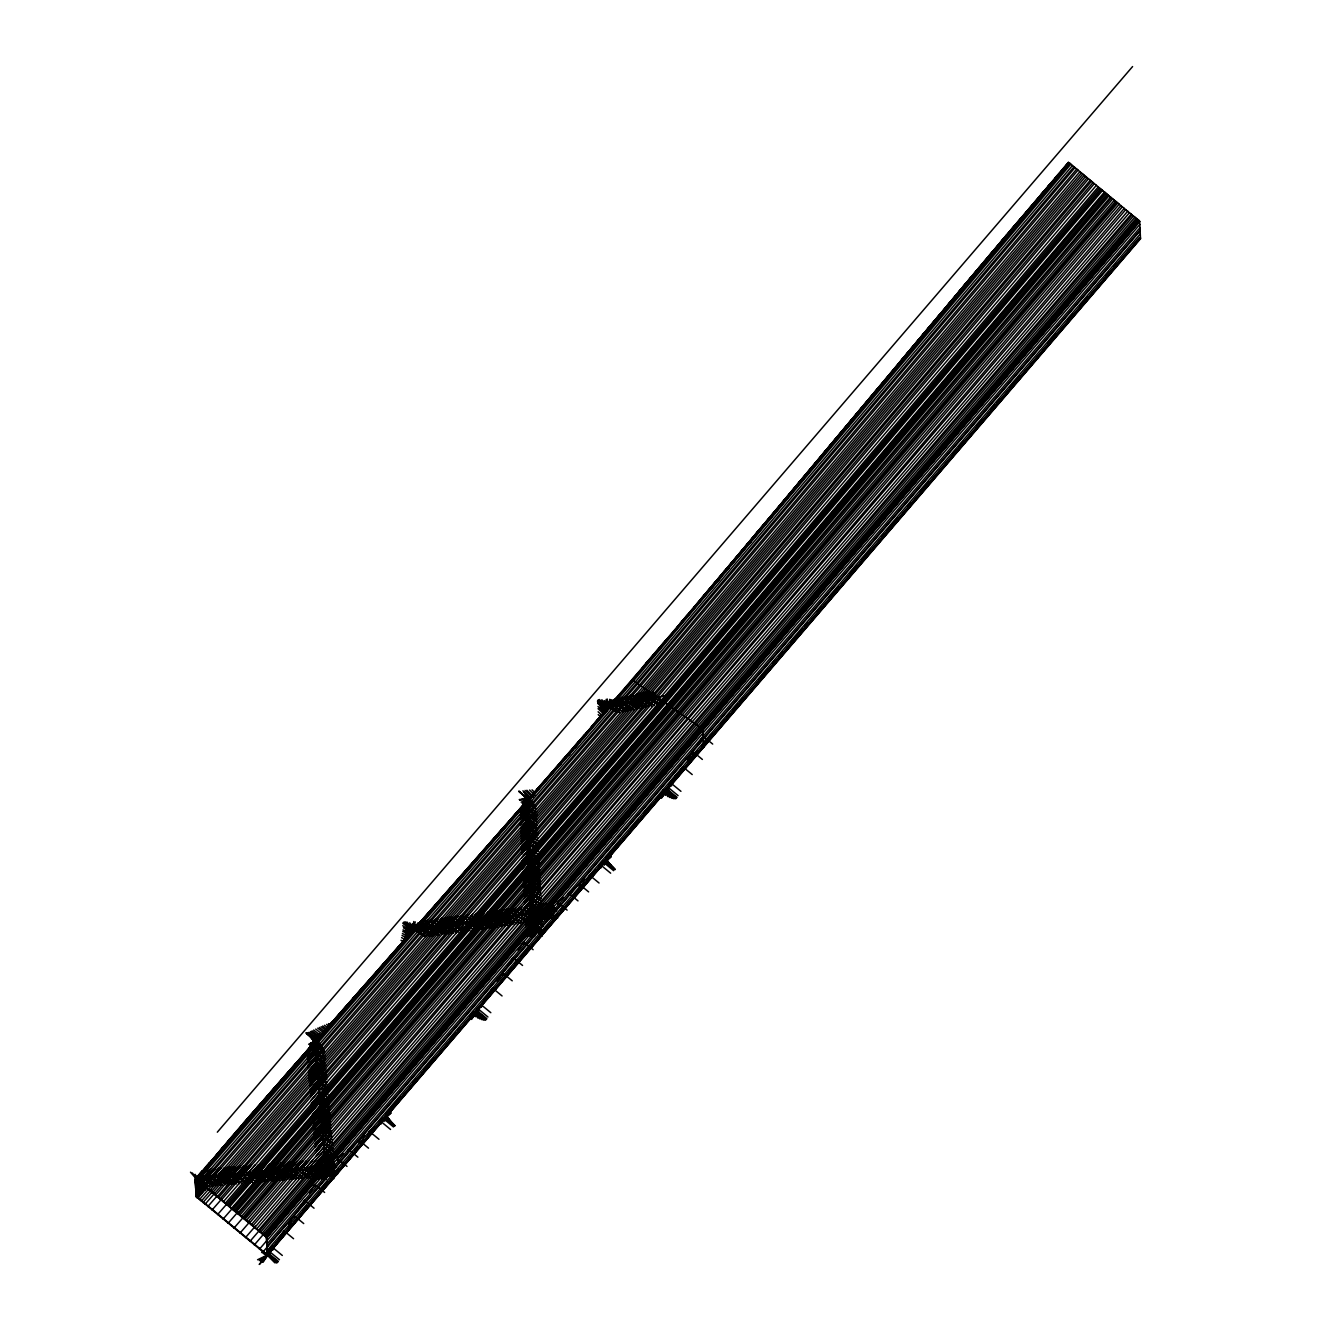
<?xml version="1.0" encoding="UTF-8"?>
<svg xmlns="http://www.w3.org/2000/svg" width="1331" height="1331" viewBox="0 0 1331 1331"><rect width="100%" height="100%" fill="white"/><g stroke="black" fill="none" stroke-linecap="round" stroke-linejoin="round"><path stroke-width="1.5" d="M325.546 1179.449L325.563 1167.254L330.72 1169.566M534.064 936.691L534.08 924.496L539.238 926.792M314.748 1052.888L314.881 1042.606L309.84 1035.501M607.269 699.008L606.42 710.771L599.699 707.16M324.564 1179.665L325.546 1167.969L332.351 1171.962M526.91 810.146L527.692 800.613L521.453 792.943M533.082 936.908L534.047 925.211L540.852 929.204M606.537 856.249L606.221 860.042L612.792 867.18M268.263 1256.231L268.463 1254.068L277.979 1262.004M385.291 1119.987L385.491 1117.824L391.015 1112.749M476.764 1013.473L476.98 1011.31L486.497 1019.247M605.389 863.719L605.588 861.556L611.129 856.482M666.898 792.111L667.097 789.949L676.614 797.885M313.983 1051.573L314.915 1042.173L308.493 1034.37M276.366 1262.969L267.681 1254.967L266.383 1236.765L195.757 1178.551M259.661 1264.167L1140.517 238.748L1139.652 221.279L266.499 1237.763L267.331 1255.383L196.139 1196.652L195.191 1179.016L202.062 1170.981M413.808 921.518L411.745 932.532L403.443 927.823M411.712 932.815L413.459 923.664M323.35 1179.582L325.463 1168.601L333.515 1174.042M411.429 934.362L413.176 925.211M531.851 936.841L533.964 925.86L542.016 931.301M411.728 932.898L412.776 927.408M411.695 933.098L412.394 929.437M387.088 1111.585L386.073 1116.709L393.76 1124.462M606.853 857.031L606.171 860.458L613.857 868.211M313.234 1050.392L314.965 1041.84L307.528 1033.605M609.798 699.274L606.637 709.506L597.752 703.167M525.396 807.784L527.825 799.931L519.706 791.562M312.486 1049.327L315.031 1041.574L306.845 1033.155M415.289 921.884L411.895 931.95L402.727 925.711M321.436 1179.133L325.246 1169.383L334.38 1176.305M529.921 936.375L533.731 926.626L542.882 933.563M387.388 1113.448L385.94 1117.142L394.608 1125.294M607.485 857.197L606.038 860.891L614.706 869.043M597.453 701.603L606.869 708.924L611.395 699.74M523.083 804.639L529.056 797.585M311.554 1048.046L315.164 1041.291L318.525 1041.89M524.148 806.054L528.008 799.532L530.636 799.465M383.478 1117.857L385.774 1117.491L389.833 1111.135M603.575 861.606L605.871 861.224L609.931 854.885M263.239 1261.871L272.805 1247.613L282.322 1255.466M278.462 1239.178L284.052 1230.842L293.569 1238.712M288.627 1224.054L294.218 1215.719L303.734 1223.572M298.943 1208.681L304.533 1200.362L314.049 1208.215M309.524 1192.942L315.114 1184.607L324.631 1192.46M318.741 1179.199L324.348 1170.864L333.865 1178.717M471.74 1019.113L481.306 1004.855L490.823 1012.708M486.963 996.437L492.553 988.101L502.07 995.954M497.112 981.313L502.719 972.978L512.235 980.831M507.444 965.94L513.034 957.605L522.551 965.457M518.009 950.201L523.615 941.866L533.132 949.718M527.242 936.458L532.833 928.123L542.349 935.976M661.873 797.751L671.44 783.493L680.956 791.346M677.113 775.058L682.703 766.723L692.22 774.575M687.262 759.918L692.869 751.599L702.385 759.452M697.577 744.561L703.184 736.226L712.701 744.079M612.742 700.239L607.086 708.541L597.569 700.655M402.777 923.265L412.294 931.151L417.951 922.865M262.64 1262.204L268.463 1254.068M471.157 1019.446L476.98 1011.31M661.274 798.084L667.097 789.949M846.566 428.382L849.012 425.404M864.984 406.038L868.661 401.563M878.493 389.634L883.401 383.677M885.864 380.699L889.541 376.24M906.744 355.394L923.964 334.597M894.465 370.284L903.067 359.869M946.308 308.31L951.232 302.37M953.678 299.408L957.355 294.966M932.831 324.648L936.508 320.189M968.635 282.172L971.081 279.211M830.444 446.035L836.084 439.247M837.216 437.882L871.073 397.12M936.259 319.739L926.426 331.619M938.721 316.778L957.172 294.567M962.28 289.027L972.096 277.197M979.666 268.845L984.557 262.922M996.952 248.598L999.398 245.653M732.882 709.656L735.311 706.728M671.473 634.887L925.278 331.935M777.371 509.856L816.868 462.306M877.811 388.935L911.718 348.223M803.358 478.644L891.387 372.663M974.558 274.236L984.391 262.44M995.605 249.646L999.282 245.22M708.458 737.474L710.721 734.762M708.591 737.59L712.052 733.597M708.741 737.723L712.285 733.78M708.974 737.906L712.351 733.847M714.298 583.394L911.602 347.94M904.814 356.192L979.616 266.965L932.049 323.782M918.49 340.054L938.854 315.68M749.087 543.73L751.35 541.018L746.774 546.392M755.875 535.611L758.088 532.849M762.663 527.475L766.007 523.366M769.401 519.306L772.795 515.23M777.321 509.806L782.977 503.035M986.853 259.478L991.778 253.589M994.24 250.644L1006.552 235.953M770.582 517.992L772.845 515.28M1001.744 242.275L1006.652 236.402M1011.577 230.513L1021.409 218.783M959.634 291.605L1027.482 210.747M904.964 356.076L898.142 364.195L938.837 315.447M911.685 347.94L918.49 339.821M932.016 323.566L782.395 502.269M972.811 275.068L959.218 291.289M823.24 453.538L877.661 388.536M945.626 307.528L952.414 299.408M732.1 564.011L735.444 559.918M740.036 554.561L744.511 549.087M1017.799 223.575L1020.245 220.647M709.473 737.224L702.136 745.976L712.102 734.462M732.948 709.706L735.394 706.794M740.269 700.955L742.715 698.043M966.073 283.037L939.054 315.497M979.599 266.882L1006.852 234.639L918.59 339.838M802.942 477.896L693.817 607.585M796.021 485.998L905.346 356.259M1010.246 231.544L1069.292 162.881L1139.619 221.212M810.579 470.226L735.694 559.403M885.564 381.015L988.035 259.711M715.03 584.209L709.356 590.947M716.178 582.862L721.851 576.123L718.49 580.216M725.245 572.064L728.639 568.021M912.966 348.672L776.639 510.854M1033.838 204.974L1036.283 202.046M725.295 572.114L728.706 568.071M837.998 437.882L865.25 405.439M710.721 735.777L702.136 745.976L712.068 734.429L702.152 745.992L710.771 735.827M772.446 663.337L774.892 660.426M973.028 274.968L993.225 250.71M966.206 283.054L994.057 251.077M939.22 315.597L959.917 291.456M721.036 575.158L762.047 526.51M946.274 307.627L925.794 331.935M755.159 534.613L782.661 502.269M1030.094 208.917L1036.25 201.613M940.119 316.179L946.94 308.093M953.894 300.091L960.716 292.021M762.846 526.943L687.877 615.82M919.788 340.57L933.414 324.365M733.181 709.922L738.156 704.132L733.148 709.889L736.692 705.397M740.369 701.038L742.831 698.126L740.485 701.138M758.936 679.342L762.63 674.983M1000.313 242.691L1007.134 234.639M1013.673 226.586L1020.494 218.517M993.625 250.81L1013.69 226.52L986.803 258.88M973.327 275.134L980.165 267.065M987.236 259.146L966.739 283.37M1027.565 211.463L1036.2 201.247M1038.679 198.319L1041.141 195.407M700.555 599.366L724.497 570.999M974.242 275.767L994.873 251.659M725.295 571.398L666.931 640.244M829.363 596.82L831.825 593.925M1013.823 226.52L1041.674 194.659M1007.001 234.572L1041.075 194.709M1044.852 191.048L1054.734 179.419M1000.446 242.758L1007.268 234.705M1007.467 234.822L1062.437 170.85M1000.646 242.874L1007.733 234.971M1044.885 191.414L1051.057 184.144M993.808 250.927L1000.895 243.024M1008.399 235.454L1015.37 227.518M1001.577 243.506L1008.532 235.554M1046.149 190.383L1051.074 184.56M994.739 251.559L1001.694 243.606M680.058 623.507L714.381 583.128M676.747 627.7L1069.658 163.147M733.098 709.839L736.792 705.48M791.18 641.808L793.659 638.897M804.739 625.853L807.202 622.941M1054.851 178.387L1027.499 210.431M1054.701 178.737L1020.661 218.467L1027.981 210.697M1028.913 211.346L1049.56 187.421M1029.046 211.446L1015.237 227.418M662.971 643.572L687.046 615.338M659.66 647.748L690.772 611.461M660.093 648.264L663.504 644.254M759.103 679.492L766.523 670.791M772.679 663.553L775.158 660.658M1047.796 186.423L1055.15 178.52M1040.992 194.376L1048.163 186.44M1058.461 175.076L1041.458 194.526M1062.171 170.734L1068.311 162.465L1069.342 162.914M1055.999 178.321L1058.478 175.426M1063.436 169.636L1067.146 165.294M1063.452 170.052L1067.163 165.709M1035.751 203.327L1070.074 163.48M662.988 643.405L642.457 667.397M645.868 663.57L666.532 639.412M645.984 663.753L670.258 635.553M644.137 666.931L646.417 664.269M650.26 659.91L667.197 639.778M701.753 745.643L704.032 742.964M701.82 745.709L705.413 741.816M723.215 721.419L720.753 724.33L724.513 720.021M726.926 717.076L729.405 714.181M217.319 1132.182L1132.598 66.55M1061.473 170.435L1068.344 162.399M1061.689 170.401L1068.677 162.498M190.483 1172.178L196.239 1178.817L204.275 1169.467M1061.506 170.385L1054.668 178.371L1069.026 162.698M1061.988 170.534L1068.826 162.582M204.774 1169.333L196.738 1178.684L205.09 1184.474M205.49 1169.2L197.47 1178.551L206.721 1185.688M306.929 1051.191L315.896 1040.609L314 1036.749M306.879 1051.523L314.915 1042.173L321.287 1045.733M206.072 1169.15L198.053 1178.501L207.536 1186.204M306.862 1051.956L317.327 1039.91L315.231 1035.884M306.862 1052.588L314.898 1043.238L311.953 1037.481M1056.282 179.336L1063.12 171.35M306.895 1053.137L314.931 1043.803L313.833 1039.361M207.819 1169.001L199.783 1178.334L209.3 1186.204M421.228 920.969L411.895 931.95L408.351 926.825M421.694 920.753L411.745 932.532L406.504 926.226M1070.889 164.146L633.972 680.407L197.753 1180.697M307.045 1054.801L315.081 1045.451L314.732 1041.624M422.409 920.52L414.374 929.87L422.193 935.011M423.025 920.403L414.989 929.753L423.824 936.192M210.797 1168.734L202.778 1178.085L212.294 1185.938M519.805 809.281L528.49 799.033L527.758 796.088M424.789 920.187L416.753 929.537L425.953 936.558M520.837 808.183L528.856 798.833L526.311 794.474M1072.503 165.477L635.602 681.555L199.384 1182.044M519.672 809.963L527.692 800.613L534.58 804.706M615.471 698.758L607.086 708.541L607.003 706.129M307.295 1057.679L315.331 1048.329L314.965 1044.536M519.639 810.596L527.675 801.245L523.349 794.657M615.954 698.359L606.637 709.506L602.96 704.299M649.428 659.427L615.105 699.224L619.464 705.014L627.933 710.97M522.501 807.85L525.179 804.723M616.769 697.943L608.733 707.293L601.828 699.757M701.021 727.974L632.175 679.692L649.744 659.577M617.501 697.694L606.42 710.771L599.516 703.434M632.99 679.725L650.094 659.793M215.14 1185.705L205.623 1177.852L213.642 1168.502M519.722 812.309L527.741 802.959L524.431 797.036M611.744 705.413L614.423 702.286M1074.05 166.758L637.15 682.637L200.931 1183.309M428.998 936.192L419.797 929.171L427.817 919.821M307.544 1060.408L315.563 1051.057L315.214 1047.297M619.397 697.311L611.378 706.661L619.847 712.617M216.936 1185.555L207.42 1177.702L215.439 1168.352M1075.015 167.556L638.131 683.319L201.896 1184.108M307.694 1062.138L315.713 1052.788L315.364 1049.044M519.855 815.188L527.875 805.837L524.58 799.931M431.893 935.809L422.692 928.805L430.728 919.455M623.024 711.969L614.539 706.012L622.575 696.662M220.164 1185.272L210.647 1177.419L218.683 1168.069M433.706 935.577L424.522 928.572L432.558 919.222M519.972 817.933L528.008 808.582L524.713 802.693M1076.779 169.004L639.878 684.567L203.643 1185.555M307.96 1065.249L315.979 1055.916L315.63 1052.205M626.036 711.353L617.567 705.397L625.587 696.046M520.055 819.663L528.091 810.313L524.797 804.44M222.527 1185.072L213.01 1177.22L221.046 1167.869M1078.06 170.069L641.176 685.465L204.941 1186.62M308.16 1067.529L316.196 1058.178L315.83 1054.518M435.836 918.823L427.8 928.173L436.984 935.161M619.464 705.014L627.483 695.68M520.205 822.774L528.224 813.441L524.946 807.584M226.004 1184.79L216.487 1176.937L224.506 1167.586M439.396 934.844L430.229 927.873L438.248 918.523M631.36 710.272L622.891 704.315L630.911 694.982M1079.94 171.632L643.073 686.796L206.821 1188.184M308.459 1070.873L316.479 1061.522L316.129 1057.895M520.305 825.07L528.324 815.72L525.046 809.897M633.855 709.756L625.387 703.816L633.423 694.466M228.766 1184.557L219.249 1176.704L227.285 1167.354M441.776 918.091L433.756 927.424L442.924 934.412M1081.454 172.864L644.57 687.861L208.318 1189.415M308.692 1073.551L316.728 1064.201L316.362 1060.591M520.454 828.431L528.49 819.081L525.213 813.274M231.361 1184.34L221.844 1176.488L229.864 1167.137M445.752 934.029L436.585 927.075L444.604 917.725M1082.852 174.028L645.984 688.842L209.732 1190.58M308.908 1076.047L316.928 1066.697L316.562 1063.12M637.549 709.007L629.081 703.067L637.1 693.717M520.587 831.11L528.607 821.759L525.346 815.97M233.94 1184.124L224.423 1176.271L232.459 1166.938M448.364 933.697L439.197 926.742L447.233 917.392M640.494 708.408L632.025 702.469L640.045 693.118M1084.266 175.193L647.398 689.841L211.13 1191.744M309.125 1078.559L317.144 1069.209L316.778 1065.665M520.704 833.605L528.723 824.255L525.462 818.482M235.071 1166.705L227.035 1176.055L236.552 1183.908M451.009 933.347L441.842 926.409L449.878 917.059M1085.68 176.358L648.813 690.839L212.544 1192.909M309.341 1081.055L317.377 1071.721L317.011 1068.194M643.222 707.842L634.754 701.903L642.79 692.553M520.82 836.118L528.84 826.767L525.595 821.011M239.364 1183.675L229.847 1175.822L237.883 1166.488M453.655 932.998L444.504 926.06L452.523 916.71M645.984 707.277L637.516 701.337L645.535 691.987M309.591 1083.783L317.61 1074.433L317.244 1070.956M1087.211 177.622L643.272 700.156L651.741 706.096M520.937 838.646L528.973 829.296L525.712 823.556M241.893 1183.475L232.376 1175.622L240.412 1166.272M648.746 706.711L640.278 700.772L648.313 691.421M456.533 932.615L447.382 925.677L455.418 916.327M1088.575 178.753L645.968 699.59L654.419 705.53M309.79 1086.229L317.826 1076.879L317.46 1073.435M521.07 841.375L529.089 832.025L525.845 826.301M459.112 932.266L449.961 925.344L457.997 915.994M245.17 1183.192L235.654 1175.356L243.689 1166.006M1090.355 180.217L649.445 698.875L657.913 704.814M310.073 1089.39L318.109 1080.057L317.743 1076.629M521.186 843.821L529.206 834.47L525.961 828.78M247.366 1183.009L237.85 1175.157L245.886 1165.823M310.256 1091.52L318.292 1082.17L317.909 1078.775M461.341 915.562L453.305 924.912L462.439 931.816M1091.553 181.199L651.774 698.392L660.243 704.332M521.336 846.982L529.372 837.632L526.128 831.975M250.178 1182.777L240.661 1174.924L248.697 1165.573M464.685 931.5L455.551 924.596L463.571 915.262M310.489 1094.248L318.525 1084.898L318.142 1081.537M1093.067 182.463L654.752 697.793L663.221 703.733M521.453 849.095L529.472 839.745L526.244 834.104M252.657 1182.56L243.14 1174.707L251.16 1165.374M467.547 931.118L458.413 924.23L466.449 914.879M1094.415 183.562L657.597 696.995L221.279 1200.113M310.705 1096.628L318.725 1087.294L318.359 1083.95M521.569 851.823L529.605 842.473L526.377 836.85M470.059 930.768L460.942 923.88L468.961 914.53M521.685 854.219L529.721 844.869L526.494 839.262M254.903 1165.058L246.884 1174.391L256.401 1182.244M311.021 1100.255L319.041 1090.904L318.675 1087.61M1096.445 185.242L659.627 698.426L223.309 1201.793M473.886 930.236L464.769 923.348L472.804 914.014M521.868 857.83L529.904 848.479L526.677 842.906M259.878 1181.961L250.361 1174.108L258.397 1164.758M1098.325 186.806L661.54 699.757L225.205 1203.357M311.304 1103.632L319.34 1094.282L318.958 1091.021L328.541 1098.591M260.626 1164.575L252.607 1173.925L262.124 1181.762M477.446 929.72L468.346 922.865L476.365 913.515M311.504 1105.795L319.54 1096.445L319.157 1093.217M1099.539 187.804L662.755 700.605L226.42 1204.355M522.051 861.19L530.071 851.84L526.86 846.3M264.303 1181.579L254.787 1173.742L262.806 1164.392M479.726 929.387L470.642 922.533L478.661 913.182M311.687 1107.924L319.723 1098.574L319.34 1095.346M1100.737 188.786L663.936 701.437L227.601 1205.337M522.151 863.353L530.187 854.003L526.976 848.479M266.267 1181.412L256.75 1173.576L264.786 1164.226M480.89 912.883L472.871 922.233L481.955 929.071M1101.802 189.668L665.018 702.202L228.666 1206.219M311.853 1109.821L319.889 1100.471L319.507 1097.276M522.268 865.466L530.304 856.116L527.093 850.609M267.797 1181.296L258.281 1173.443L266.3 1164.093M1102.617 190.35L665.849 702.785L229.498 1206.901M311.986 1111.302L320.006 1101.952L319.64 1098.774M483.968 928.788L474.868 921.95L482.903 912.6M522.368 867.379L530.387 858.029L527.176 852.539M485.516 928.572L476.431 921.734L484.467 912.4M522.434 868.844L530.47 859.51L527.259 854.02M271.358 1180.98L261.858 1173.143L269.877 1163.793M312.286 1114.762L320.322 1105.412L319.939 1102.268M1104.564 191.947L667.796 704.149L231.444 1208.498M272.406 1180.896L262.889 1173.06L270.908 1163.71M312.369 1115.777L320.388 1106.427L320.022 1103.283M1105.129 192.413L668.345 704.532L231.993 1208.964M489.176 928.04L480.092 921.218L488.128 911.868M522.617 872.304L530.653 862.954L527.442 857.513M274.103 1180.763L264.586 1172.927L272.605 1163.577M312.519 1117.424L320.538 1108.074L320.155 1104.946M490.224 927.89L481.14 921.069L489.176 911.718M1106.044 193.178L669.277 705.197L232.925 1209.729M522.667 873.302L530.703 863.952L527.492 858.512M276.299 1180.58L266.782 1172.744L274.802 1163.394M491.954 927.624L482.887 920.819L490.923 911.469M312.702 1119.554L320.738 1110.204L320.355 1107.109M522.75 874.949L530.786 865.599L527.575 860.175M1107.242 194.16L670.475 706.029L234.123 1210.711M278.063 1180.431L268.546 1172.594L276.565 1163.244M312.852 1121.268L320.887 1111.917L320.505 1108.839M494.217 927.291L485.15 920.503L493.185 911.153M1108.191 194.958L671.44 706.711L235.071 1211.509M522.867 877.079L530.886 867.729L527.692 862.338M279.693 1180.298L270.176 1172.461L278.196 1163.111M312.985 1122.865L321.021 1113.515L320.638 1110.453M496.03 927.025L486.963 920.237L494.999 910.886M1109.089 195.69L672.338 707.327L235.953 1212.242M522.95 878.793L530.986 869.442L527.791 864.052M497.711 926.775L488.66 919.987L496.679 910.637M523.033 880.373L531.069 871.023L527.858 865.666M282.571 1180.048L273.055 1172.212L281.074 1162.861M313.234 1125.66L321.253 1116.31L320.887 1113.265M1110.636 196.971L673.902 708.425L237.517 1213.523M284.185 1179.915L274.668 1172.079L282.704 1162.728M499.624 910.204L491.588 919.555L500.656 926.343M313.367 1127.257L321.387 1117.907L321.004 1114.879M523.183 883.152L531.219 873.802L528.024 868.461M1111.535 197.703L674.784 709.057L238.399 1214.255M502.319 926.077L493.269 919.305L501.305 909.955M523.266 884.732L531.302 875.399L528.108 870.075M286.531 1179.715L277.014 1171.879L285.034 1162.529M313.55 1129.52L321.586 1120.186L321.204 1117.175M1112.799 198.752L676.048 709.939L239.663 1215.303M504.715 925.711L495.681 918.939L503.7 909.605M523.382 886.995L531.418 877.645L528.224 872.337M289.542 1179.449L280.026 1171.629L288.045 1162.279M313.817 1132.465L321.836 1123.114L321.453 1120.136L331.086 1127.906M1114.43 200.099L677.695 711.103L241.31 1216.65M507.81 925.261L498.759 918.49L506.795 909.156M523.549 889.907L531.585 880.556L528.39 875.282M290.524 1162.063L282.505 1171.413L292.021 1179.249M314.016 1134.877L322.035 1125.527L321.653 1122.565M1115.777 201.197L679.043 712.052L242.641 1217.765M509.34 908.774L501.321 918.107L510.355 924.862M523.682 892.302L531.701 882.969L528.523 877.711M294.018 1179.066L284.501 1171.247L292.537 1161.896M314.183 1136.824L322.218 1127.473L321.836 1124.529M1116.859 202.096L680.141 712.817L243.739 1218.647M512.402 924.546L503.384 917.808L511.403 908.457M523.782 894.249L531.801 884.899L528.623 879.675M295.798 1178.917L286.281 1171.097L294.317 1161.747M314.332 1138.571L322.368 1129.22L321.986 1126.292M1117.824 202.911L681.106 713.499L244.704 1219.462M514.232 924.263L505.214 917.525L513.234 908.191M523.882 895.979L531.901 886.646L528.723 881.421M298.493 1178.684L288.977 1170.864L296.996 1161.514M314.565 1141.183L322.584 1131.832L322.202 1128.938M1119.288 204.109L682.57 714.514L246.168 1220.66M516.012 907.759L507.976 917.109L516.994 923.83M524.015 898.575L532.051 889.241L528.873 884.05M301.621 1178.417L292.105 1170.598L300.141 1161.248M314.831 1144.244L322.851 1134.894L322.468 1132.015M1120.985 205.506L684.284 715.729L247.865 1222.058M520.205 923.348L511.204 916.626L519.223 907.276M524.198 901.619L532.217 892.269L529.039 887.112M304.3 1178.201L294.8 1170.382L302.819 1161.031M315.064 1146.856L323.084 1137.506L322.701 1134.661M1122.449 206.721L685.748 716.744L249.33 1223.272M522.967 922.915L513.966 916.21L521.985 906.86M524.331 904.215L532.367 894.881L529.189 889.757M307.794 1177.902L298.277 1170.082L306.313 1160.732M315.347 1150.267L323.383 1140.917L323 1138.088M1124.346 208.285L687.645 718.075L251.21 1224.836M526.544 922.366L517.543 915.661L532.55 898.259L529.389 893.168M310.556 1177.669L301.039 1169.849L309.058 1160.499M315.58 1152.962L323.616 1143.612L323.233 1140.817M1125.843 209.516L252.707 1226.067M529.538 895.879L532.699 900.937L520.388 915.229L529.389 921.917M254.654 1227.681L1127.79 211.113M312.652 1160.199L304.616 1169.55L314.133 1177.353M315.88 1156.456L323.915 1147.106L323.533 1144.344M529.738 899.39L532.899 904.415L524.081 914.663L533.065 921.335M256.434 1229.145L1129.553 212.594M317.394 1177.07L307.894 1169.267L315.913 1159.917M316.146 1159.667L324.182 1150.317L323.799 1147.572M525.063 916.926L535.478 904.797M258.197 1230.593L1131.317 214.041M320.638 1176.787L311.121 1168.984L324.448 1153.478L324.082 1150.749M525.229 920.087L538.822 904.265M259.096 1231.341L1132.215 214.79M322.302 1176.654L312.802 1168.834L324.598 1155.108L324.215 1152.396M525.312 921.701L540.536 903.982M260.394 1232.406L1133.53 215.855M525.446 924.047L533.481 914.696L530.32 909.788M531.818 908.008L534.979 912.933L543.946 919.555L534.979 912.933L543.015 903.583M261.874 1233.621L1134.994 217.069M316.994 1169.467L325.945 1159.018M525.612 926.659L533.631 917.325L530.47 912.45M545.81 903.15L537.774 912.5L546.742 919.122M263.189 1234.719L1136.325 218.168M263.954 1235.351L1137.073 218.8M236.452 1131.417L196.023 1179.333L264.719 1235.967L1137.839 219.415M264.769 1236.017L1138.171 219.698M266.499 1237.763L265.418 1236.582L1138.554 220.031M265.751 1236.898L1138.87 220.347M266.067 1237.214L1139.186 220.663M266.3 1237.497L1139.419 220.946M266.583 1238.113L1139.702 221.562M266.716 1240.958L1139.835 224.407M266.865 1244.219L1139.985 227.668M266.982 1246.631L1140.101 230.08M267.015 1247.397L1140.135 230.845M267.165 1250.524L1140.284 233.973M610.097 852.555L614.107 847.88M265.401 1254.101L272.838 1245.45M386.023 1113.764L394.043 1104.414M469.993 1016.102L472.671 1012.991M656.2 799.432L661.557 793.193M1067.845 319.873L1072.803 314.099M1080.24 305.431L1087.677 296.763M1106.277 275.101L1108.756 272.206M1113.714 266.433L1116.193 263.538M606.137 857.796L614.157 848.446M656.299 799.415L661.657 793.193M688.543 761.898L694.749 754.677L688.526 761.898L693.468 756.091M726.959 717.11L729.471 714.248M759.219 679.592L767.904 669.476M772.862 663.703L775.341 660.808M779.068 656.482L782.778 652.14M791.463 642.024L802.61 629.031M805.089 626.136L807.568 623.257M817.484 611.694L821.21 607.369M829.879 597.253L838.563 587.137M849.71 574.127L857.147 565.459M862.105 559.685L870.79 549.57M881.937 536.576L884.416 533.681M886.895 530.786L893.084 523.565M894.332 522.118L898.042 517.792M907.958 506.229L910.437 503.351M920.353 491.788L929.021 481.672M952.58 454.22L956.29 449.895M958.769 447L963.727 441.226M977.353 425.321L982.311 419.548M990.996 409.432L994.706 405.106M997.185 402.212L999.664 399.317M1009.58 387.77L1014.538 381.98M1015.786 380.55L1019.496 376.207M1048.013 342.982L1055.45 334.314M265.95 1254.551L1139.07 237.999L1140.484 238.815M266.3 1254.817L1139.419 238.266M264.769 1256.963L1140.451 237.434M266.832 1255.183L1139.968 238.615M259.179 1264.45L1140.484 238.316M202.395 1171.08L195.374 1178.967M202.728 1171.28L196.023 1179.333M195.208 1179.382L208.884 1163.111M196.522 1179.682L516.611 813.308M202.978 1171.446L250.827 1116.06M195.241 1180.048L200.199 1174.275M203.926 1169.966L216.371 1155.591M196.822 1179.932L244.671 1124.479M203.66 1171.962L224.174 1148.171M615.554 699.374L632.641 679.509M633.157 679.842L591.979 727.292M616.07 699.707L622.908 691.771M214.075 1194.173L650.36 691.904M215.456 1195.305L651.741 692.885M217.236 1196.769L653.521 694.133M218.417 1197.75L654.719 694.965M219.948 1199.015L656.25 696.046M259.429 1249.177L266.882 1240.525M262.906 1252.055L267.864 1246.282M288.96 1226.666L291.439 1223.788M302.603 1210.794L306.33 1206.452M321.22 1189.132L327.426 1181.911M334.863 1173.26L338.59 1168.917M354.712 1150.167L357.207 1147.272M360.917 1142.946L363.413 1140.051M368.371 1134.278L370.85 1131.4M379.535 1121.284L382.014 1118.406M391.946 1106.86L400.631 1096.761M413.043 1082.319L415.522 1079.441M424.223 1069.342L434.139 1057.796M450.277 1039.029L455.252 1033.255M457.731 1030.36L460.21 1027.482M470.142 1015.936L473.869 1011.61M483.785 1000.063L492.487 989.965M508.608 971.197L511.104 968.319M514.814 963.977L518.541 959.651M521.02 956.773L529.721 946.657M540.885 933.68L548.339 925.012M554.545 917.791L558.255 913.465M560.75 910.587L563.229 907.692M573.162 896.146L584.326 883.152M586.805 880.273L589.284 877.379M599.216 865.832L602.943 861.506M610.38 852.855L620.313 841.308M631.476 828.315L638.913 819.646M643.888 813.873L651.325 805.205M668.694 785.007L679.842 771.98L676.065 776.289M209.566 1163.327L229.897 1139.452M195.258 1180.414L200.232 1174.641M216.221 1155.275L222.593 1147.206M195.274 1180.813L200.249 1175.057M195.308 1181.312L197.787 1178.434M195.324 1181.812L197.803 1178.933M195.341 1182.211L197.837 1179.333M195.358 1182.643L197.853 1179.765M598.018 719.023L615.105 699.391M594.724 722.983L618.632 695.614M595.04 723.132L612.127 703.35M615.637 700.089L561.249 762.713M249.962 1241.374L259.928 1229.844M254.304 1244.951L264.253 1233.421M643.755 813.773L649.994 806.569M208.867 1163.527L308.908 1049.377M222.909 1147.272L229.448 1139.303M208.867 1163.81L243.723 1123.747M230.08 1139.569L250.128 1115.661M236.735 1131.55L243.44 1123.597M220.097 1151.282L225.072 1145.558M231.145 1140.368L237.966 1132.465M244.804 1124.579L285.633 1077.361M195.374 1183.026L197.87 1180.148M195.407 1183.459L197.886 1180.58M591.18 726.909L597.985 719.073M195.424 1183.958L199.168 1179.649M574.243 746.624L601.529 715.413M598.118 719.356L550.685 774.259M195.441 1184.407L199.184 1180.098M608.799 708.009L571.149 751.35M195.474 1184.939L199.217 1180.63M581.897 739.237L533.981 794.025M239.979 1233.122L249.962 1221.608M245.453 1237.63L255.419 1226.117M688.476 761.831L693.434 756.075L688.393 761.765L692.103 757.439M631.293 828.165L637.532 820.961M229.414 1139.369L243.29 1123.53M236.252 1131.483L250.594 1115.91M243.124 1123.53L256.966 1107.808M208.917 1164.558L216.387 1155.957M257.415 1108.041L263.937 1100.005M257.665 1108.207L284.435 1076.513M264.253 1100.188L271.075 1092.335M212.677 1160.682L216.421 1156.373M251.626 1116.709L292.437 1069.542M560.451 762.33L584.326 734.962M550.352 774.11L587.853 731.201M195.491 1185.422L199.234 1181.113M195.524 1185.921L199.267 1181.612M195.541 1186.387L200.532 1180.63M195.557 1186.903L200.565 1181.146M195.59 1187.335L200.582 1181.595M195.59 1187.568L200.598 1181.828M196.006 1196.386L205.307 1185.771M203.027 1188.566L196.139 1196.652L205.373 1185.938M196.306 1196.868L205.656 1186.32M196.655 1197.251L205.956 1186.636M196.888 1197.484L206.172 1186.869M197.104 1197.7L206.405 1187.086M197.354 1197.917L206.638 1187.302M197.82 1198.316L206.887 1187.518M228.083 1223.289L238.083 1211.809M233.923 1228.13L243.922 1216.634M610.097 852.605L617.584 843.987M676.015 776.239L678.511 773.361M243.107 1123.597L263.804 1099.955M264.07 1100.072L270.775 1092.169M249.962 1115.744L277.613 1084.332M278.146 1084.665L298.61 1061.206M284.734 1076.679L291.556 1068.86M227.568 1142.713L233.807 1135.559M536.576 789.716L563.828 758.554M292.57 1069.658L312.885 1046.133M523.1 805.355L567.339 754.793M299.392 1061.839L326.511 1030.56M523.416 805.505L547.274 778.169M570.017 752.664L557.473 767.022M554.594 770.666L510.139 821.31M527.326 801.944L476.099 860.159M582.945 738.655L585.224 736.026M195.624 1188.017L200.615 1182.277M195.64 1188.583L200.648 1182.843M195.674 1189.065L201.913 1181.895M195.69 1189.664L201.946 1182.494M195.707 1190.114L201.979 1182.943M223.042 1219.129L233.041 1207.65M553.879 917.259L556.375 914.38M256.8 1107.891L291.273 1068.71M263.654 1100.055L359.47 991.395M270.492 1092.235L318.675 1037.614M291.14 1068.677L332.301 1022.075M246.218 1120.902L260.943 1104.131M305.431 1053.403L318.841 1037.698M319.057 1037.831L325.646 1029.928M509.324 820.894L539.937 785.939M227.618 1143.079L233.857 1135.942M325.862 1030.061L332.667 1022.291M489.059 844.237L526.294 801.528M550.252 774.376L379.884 967.87M319.823 1038.463L360.535 991.745M548.355 777.437L554.045 770.932M333.449 1022.907L340.254 1015.137M503.484 829.196L428.515 914.364M558.97 766.09L561.316 763.545M195.74 1190.713L203.26 1182.111M195.773 1191.378L203.294 1182.793M195.807 1191.894L203.327 1183.309M195.823 1192.31L203.344 1183.725M195.84 1192.925L203.377 1184.34M212.028 1210.045L222.061 1198.582M217.552 1214.604L226.32 1204.572M695.115 753.895L697.361 751.166M695.181 753.945L697.511 751.3M643.588 813.624L647.348 809.331M668.495 784.841L673.503 779.101M284.185 1076.513L543.797 782.645M318.458 1037.548L345.927 1006.569M516.079 813.208L338.923 1014.289M346.276 1006.768L373.296 975.673M448.098 890.655L502.436 828.747M366.691 983.526L455.069 882.985M236.302 1132.714L243.789 1124.179M247.549 1119.903L250.045 1117.058M230.163 1140.667L233.907 1136.391M347.058 1007.367L401.33 945.293M550.984 775.208L553.263 772.612M367.472 984.108L469.444 868.012M551.034 775.274L553.33 772.662M195.873 1193.541L204.658 1183.525M195.907 1194.023L204.691 1184.008M195.923 1194.639L204.724 1184.623M195.956 1195.205L204.758 1185.189M195.973 1195.621L204.774 1185.622M199.417 1199.63L208.218 1189.631M201.247 1201.144L211.313 1189.714M202.944 1202.558L211.745 1192.543M205.024 1204.272L215.073 1192.826M207.802 1206.552L216.587 1196.536M325.28 1029.778L366.358 983.343M304.732 1053.27L311.57 1045.517M352.565 998.799L447.965 890.755M527.026 802.477L530.453 798.583M195.99 1195.887L204.791 1185.888M196.006 1196.186L206.072 1184.756M673.453 779.051L668.412 784.774L672.122 780.432M265.069 1099.439L270.559 1093.217M273.321 1090.106L299.458 1060.607M332.118 1022.308L338.956 1014.571M496.23 837.349L507.178 824.97M514.016 817.217L516.811 814.173M255.053 1111.385L261.309 1104.297M489.392 845.085L503.118 829.662M475.699 860.525L488.061 846.682M352.648 999.132L459.295 879.026M463.404 874.4L468.911 868.278M471.607 865.15L478.495 857.48M373.162 976.022L386.822 960.583M441.509 899.041L453.854 885.231M455.235 883.701L459.328 879.076M311.67 1046.282L318.542 1038.529M267.947 1096.794L270.709 1093.683M643.322 813.424L645.851 810.562M321.287 1035.435L348.805 1004.556M277.597 1085.913L280.359 1082.818M284.501 1078.177L290.025 1071.971M204.758 1190.33L207.104 1187.701M306.346 1052.854L309.108 1049.776M314.615 1043.587L318.758 1038.945M355.693 996.852L359.819 992.227M363.945 987.619L369.452 981.446M324.282 1032.773L329.789 1026.617M373.595 976.838L385.99 962.995M332.55 1023.522L338.074 1017.366M403.376 922.45L412.577 930.802L419.415 923.514M675.017 776.123L677.429 773.544M598.135 699.89L607.435 708.109L614.406 700.938M659.411 797.269L666.715 790.398L675.948 798.617M469.294 1018.614L476.598 1011.743L485.832 1019.962M260.776 1261.389L268.08 1254.501L277.314 1262.72M548.206 912.783L548.089 910.354L553.862 905.463M557.722 904.714L557.606 902.285L563.362 897.393M568.603 895.48L568.487 893.051L574.243 888.16M579.218 886.479L579.101 884.034L584.858 879.159M589.666 877.611L589.55 875.166L595.306 870.274M601.263 867.762L601.146 865.333L610.996 856.981M328.125 1169.034L328.008 1166.605L333.765 1161.713M337.608 1160.981L337.492 1158.536L343.265 1153.661M348.489 1151.748L348.373 1149.318L354.129 1144.427M359.12 1142.73L359.004 1140.301L364.761 1135.41M369.569 1133.879L369.452 1131.433L375.209 1126.542M381.148 1124.046L381.032 1121.6L390.881 1113.248M309.724 1045.65L315.563 1040.825L315.131 1038.13M404.125 922.034L412.843 930.569L420.663 924.147M553.28 919.771L543.863 911.635L545.277 910.487M534.995 935.46L534.014 923.098L535.428 921.95M326.478 1178.234L325.496 1165.873L326.91 1164.725M333.199 1176.005L323.799 1167.853L325.197 1166.705M522.168 803.475L528.49 799.033L518.957 791.463M599.316 699.49L607.918 707.709L616.336 701.87M662.954 793.026L666.332 790.697L675 798.85M471.124 1015.553L476.199 1012.059L484.867 1020.212M259.246 1260.64L267.681 1254.967L263.771 1253.702M412.577 930.802L414.124 929.77M405.273 921.851L413.192 930.319L422.027 924.862M310.156 1043.67L317.327 1039.91L307.943 1032.823M311.204 1043.121L318.375 1039.378L316.262 1035.335M312.718 1042.356L318.109 1039.561M314.099 1041.674L319.507 1038.879M315.697 1040.892L319.307 1039.029M308.609 1044.286L315.896 1040.609L306.513 1033.638M662.622 792.544L665.833 790.997L673.519 798.75M472.505 1013.889L475.716 1012.342L483.403 1020.095M257.565 1259.758L267.198 1255.1L274.885 1262.853M549.686 915.578L547.041 911.136L554.594 907.675M329.606 1171.812L326.96 1167.37L334.497 1163.91M607.435 708.109L609.232 707.293M406.953 921.984L413.658 930.103L423.574 925.677M521.136 802.177L528.856 798.833L519.589 792.195M618.932 703.184L608.733 707.293L615.122 710.837M196.323 1178.867L207.287 1175.639M425.504 926.775L414.374 929.87L409.732 922.782M604.407 700.622L609.482 707.044L620.762 704.166M551.483 917.525L546.425 911.352L555.676 909.106M331.386 1173.759L326.328 1167.586L335.578 1165.34M208.385 1176.255L196.738 1178.684L192.346 1172.96M657.614 697.178L611.378 706.661L607.186 700.821M669.027 694.832L649.445 698.875L645.119 693.168M426.835 927.557L414.989 929.753L412.261 923.864M519.672 800.28L529.805 798.583L523.749 791.762M664.419 790.764L666.715 790.398M474.302 1012.126L476.598 1011.743M265.784 1254.883L268.08 1254.501M552.298 910.154L537.774 912.5L534.563 907.576M534.979 912.933L546.991 911.003M544.512 911.402L524.081 914.663L521.02 909.722M532.417 913.316L520.388 915.229L517.393 910.271M529.572 913.748L507.976 917.109L505.131 912.134M517.243 915.645L501.321 918.107L498.543 913.133M510.805 916.61L491.588 919.555L488.943 914.547M500.706 918.107L472.871 922.233L470.442 917.192M482.704 920.686L453.305 924.912L451.142 919.821M462.04 923.498L433.756 927.424L431.843 922.316M436.618 926.759L416.753 929.537L415.072 924.396M442.325 926.043L427.8 928.173L425.987 923.048M552.515 918.64L545.86 911.452L556.242 909.922M332.434 1174.89L325.779 1167.703L336.161 1166.172M209.649 1176.937L197.47 1178.551L195.091 1174.308M519.223 799.548L530.52 798.5L522.917 790.78M210.431 1177.336L198.053 1178.501L197.404 1175.606M553.214 919.438L545.211 911.535L556.541 910.52M333.133 1175.672L325.13 1167.769L336.46 1166.738M332.767 1167.054L315.197 1168.635L314.898 1165.989M325.197 1167.753L304.616 1169.55L304.366 1166.904M521.652 799.299L531.136 798.5M313.434 1168.768L282.505 1171.413L282.355 1168.784M292.421 1170.548L252.607 1173.925L252.541 1171.33M262.773 1173.027L246.884 1174.391L246.817 1171.812M255.535 1173.643L227.035 1176.055L226.985 1173.509M236.835 1175.206L202.778 1178.085L202.678 1175.622M212.195 1177.286L199.783 1178.334L199.683 1175.889M543.863 911.635L556.208 910.787M323.799 1167.853L336.127 1167.004M553.463 919.788L544.579 911.585L556.524 910.77M333.382 1176.022L324.498 1167.819L336.444 1167.004M412.843 930.569L415.754 930.752M544.579 911.585L547.989 912.234M534.679 936.225L534.064 923.814L537.474 924.463M326.162 1179L325.546 1166.588L328.957 1167.237M324.498 1167.819L327.908 1168.468M267.564 1254.933L196.905 1196.719L195.557 1178.601M607.918 707.709L611.794 708.791M527.492 796.554L531.219 797.718M601.695 710.122L606.404 711.636L606.237 704.432M524.63 796.47L530.52 798.5M413.192 930.319L417.701 931.999M527.825 799.931L532.417 801.678M632.175 679.692L632.741 680.773M315.031 1041.574L319.706 1043.404M545.211 911.535L550.369 913.848M325.13 1167.769L330.288 1170.065M314.965 1041.84L320.438 1044.469M663.021 789.616L665.833 790.997M261.591 1252.338L267.198 1255.1M522.185 794.524L529.805 798.583M413.658 930.103L419.731 933.314M403.06 929.837L411.379 934.645L406.138 928.356M545.86 911.452L552.664 915.445M402.777 931.317L409.432 935.211M325.779 1167.703L332.584 1171.696M402.378 933.43L407.353 936.408M401.995 935.377L406.97 938.388M401.546 937.573L406.504 940.651M400.98 940.268L404.275 942.348M314.881 1042.606L322.518 1047.53M609.482 707.044L617.434 712.351M546.425 911.352L554.495 916.776M326.328 1167.586L334.397 1173.027M535.911 806.902L527.675 801.245L527.858 811.927M536.443 809.215L527.741 802.959L528.623 821.477M527.875 805.837L536.593 812.11M528.008 808.582L536.726 814.871M528.091 810.313L536.809 816.602M536.959 819.73L528.224 813.441L529.289 835.435M528.324 815.72L537.059 822.026M528.49 819.081L537.225 825.403M528.607 821.759L537.358 828.082M528.723 824.255L537.474 830.594M537.608 833.106L528.84 826.767L530.054 850.958M528.973 829.296L537.724 835.635M529.089 832.025L537.857 838.38M529.206 834.47L537.99 840.826M529.372 837.632L538.14 844.004M529.472 839.745L538.256 846.133M538.39 848.862L529.605 842.473L530.67 863.07M529.721 844.869L538.506 851.258M529.904 848.479L538.706 854.885M530.071 851.84L538.889 858.262M539.005 860.442L530.187 854.003L530.986 869.259M530.304 856.116L539.122 862.555M530.387 858.029L539.221 864.468M539.305 865.949L530.47 859.51L531.402 876.846M530.653 862.954L539.488 869.409M530.703 863.952L539.537 870.407M530.786 865.599L539.637 872.071M539.737 874.201L530.886 867.729L531.834 885.065M530.986 869.442L539.837 875.914M531.069 871.023L539.92 877.512M531.219 873.802L540.07 880.29M540.17 881.887L531.302 875.399L532.051 888.908M531.418 877.645L540.286 884.15M540.453 887.062L531.585 880.556L532.866 903.549M531.701 882.969L540.586 889.474M531.801 884.899L540.702 891.437M531.901 886.646L540.802 893.168M532.051 889.241L540.952 895.78M532.217 892.269L541.135 898.824M541.284 901.436L532.367 894.881L533.548 915.711M532.55 898.259L541.467 904.83M532.699 900.937L541.634 907.526M532.899 904.415L541.833 911.003M549.254 918.706L540.303 912.084L537.059 907.176M529.921 902.601L533.082 907.576L542.016 914.181M542.199 917.342L533.265 910.737L530.104 905.779M530.187 907.426L533.348 912.367L542.299 918.989M541.484 919.971L532.516 913.332L529.355 908.408M539.754 920.27L530.786 913.615L527.658 908.69M533.631 917.325L542.599 923.964M536.426 920.802L527.442 914.131L524.347 909.206M530.62 914.846L533.764 919.688L542.732 926.343M323.866 1049.909L314.898 1043.238L315.514 1054.535M547.041 911.136L556.192 918.057M326.96 1167.37L336.094 1174.308M309.025 1032.274L318.375 1039.378M310.589 1031.508L318.342 1037.431M312.02 1030.81L319.756 1036.749M313.667 1030.028L321.37 1035.984M315.713 1029.079L323.366 1035.052M317.726 1028.148L323.816 1032.956M324.331 1051.224L314.931 1043.803L315.88 1055.683M319.34 1027.432L325.413 1032.24M321.104 1026.667L325.629 1030.294M324.548 1053.054L315.081 1045.451L316.079 1057.513M324.797 1055.932L315.331 1048.329L316.329 1060.391M325.047 1058.677L315.563 1051.057L317.51 1073.585M322.684 1025.985L327.193 1029.612M315.713 1052.788L325.197 1060.408M315.979 1055.916L325.463 1063.536M316.196 1058.178L325.662 1065.815M316.479 1061.522L325.962 1069.159M326.195 1071.838L316.728 1064.201L319.556 1096.977M316.928 1066.697L326.411 1074.333M317.144 1069.209L326.627 1076.846M317.377 1071.721L326.86 1079.358M317.61 1074.433L327.093 1082.086M317.826 1076.879L327.31 1084.549M318.109 1080.057L327.592 1087.71M318.292 1082.17L327.775 1089.839M318.525 1084.898L328.008 1092.568M328.225 1094.964L318.725 1087.294L319.756 1099.373M324.514 1025.236L327.493 1027.648M319.34 1094.282L328.824 1101.985M319.54 1096.445L329.023 1104.148M319.723 1098.574L329.206 1106.261M319.889 1100.471L329.373 1108.174M320.006 1101.952L329.506 1109.655M320.322 1105.412L329.805 1113.132M320.388 1106.427L329.888 1114.147M320.538 1108.074L330.038 1115.794M701.936 746.308L703.683 747.373L702.884 729.954L701.071 728.024M320.738 1110.204L330.238 1117.924M320.887 1111.917L330.387 1119.637M321.021 1113.515L330.521 1121.234M321.253 1116.31L330.754 1124.03M321.387 1117.907L330.887 1125.643M321.836 1123.114L331.336 1130.851M322.035 1125.527L331.552 1133.263M322.218 1127.473L331.718 1135.21M322.368 1129.22L331.868 1136.957M322.584 1131.832L332.101 1139.586M322.851 1134.894L332.367 1142.647M323.084 1137.506L332.6 1145.259M323.383 1140.917L332.883 1148.67M323.616 1143.612L333.116 1151.365M323.915 1147.106L333.416 1154.875M324.182 1150.317L333.682 1158.086M324.448 1153.478L333.965 1161.248M324.598 1155.108L334.114 1162.878M326.627 1024.371L329.589 1026.8M334.53 1167.886L325.014 1160.116L324.648 1157.438M334.73 1170.298L325.213 1162.512L324.847 1159.85M329.888 1175.955L320.372 1168.152L320.039 1165.523M327.426 1176.171L317.926 1168.368L317.593 1165.74M324.714 1176.438L315.197 1168.618L324.797 1157.454L324.415 1154.759M306.047 1032.989L315.563 1040.825M678.095 795.622L668.578 787.769L668.694 790.198M676.98 797.269L667.463 789.416L667.58 791.845M614.756 869.725L605.239 861.872L605.339 864.301M613.624 870.674L604.108 862.821L604.224 865.266M601.146 865.333L610.663 873.186M589.55 875.166L599.066 883.019M579.101 884.034L588.618 891.903M568.487 893.051L578.003 900.904M557.606 902.285L567.122 910.138M548.089 910.354L557.606 918.207M487.945 1016.984L478.428 1009.131L478.544 1011.577M486.847 1018.631L477.33 1010.778L477.446 1013.207M328.507 1023.606L331.469 1026.051M394.625 1125.993L385.108 1118.14L385.225 1120.569M393.494 1126.958L383.977 1119.105L384.093 1121.534M381.032 1121.6L390.549 1129.47M369.452 1131.433L378.969 1139.286M359.004 1140.301L368.521 1148.154M348.373 1149.318L357.889 1157.171M337.492 1158.536L347.008 1166.405M328.008 1166.605L337.525 1174.458M279.443 1259.742L269.927 1251.889L270.043 1254.318M278.345 1261.389L268.829 1253.536L268.945 1255.965M605.588 861.556L615.105 869.492L605.871 861.224M385.491 1117.824L395.008 1125.76L385.774 1117.491M528.241 799.249L518.791 791.146L528.008 799.532M534.014 923.098L543.431 931.251M325.496 1165.873L334.913 1174.025M534.064 923.814L542.948 932.016M325.546 1166.588L334.43 1174.791M597.968 706.495L605.073 713.25M598.035 708.658L603.708 714.065M598.118 711.752L602.377 715.795M598.201 714.597L601.03 717.293M306.28 1032.839L315.164 1041.291M597.985 703.583L606.404 711.636M532.051 789.849L534.746 792.494M529.588 790.032L534.962 795.322M526.91 790.248L533.615 796.836M525.046 790.398L531.735 796.986M534.08 924.496L542.083 932.382M325.563 1167.254L333.565 1175.157M534.047 925.211L540.702 932.399M325.546 1167.969L332.201 1175.157M665.35 791.196L671.939 798.334M475.234 1012.542L481.822 1019.679M386.123 1116.293L392.695 1123.431M405.905 929.936L409.798 934.628M405.522 932.149L409.382 936.824M664.785 791.363L669.909 797.568M606.237 859.527L611.362 865.732M474.668 1012.708L479.792 1018.914M405.173 934.196L407.719 937.307M386.156 1115.761L391.264 1121.983M533.964 925.86L539.005 932.033M404.74 936.525L407.286 939.603M325.463 1168.601L330.504 1174.774M653.005 691.554L657.364 697.244M650.41 692.087L654.752 697.793M647.432 692.686L651.774 698.392M641.625 693.884L645.968 699.59M638.947 694.433L643.272 700.156M635.968 695.032L640.278 700.772M633.207 695.597L637.516 701.337M630.461 696.146L634.754 701.903M627.733 696.695L632.025 702.469M624.805 697.294L629.081 703.067M621.128 698.026L625.387 703.816M618.632 698.525L622.891 704.315M613.341 699.59L617.567 705.397M610.33 700.189L614.539 706.012M664.269 791.463L667.979 796.687M606.237 859.044L609.931 864.268M474.152 1012.808L477.862 1018.049M386.14 1115.295L389.833 1120.519M514.581 910.72L517.543 915.661M533.731 926.626L536.376 931.068M325.246 1169.383L327.892 1173.809M511.037 911.253L513.966 916.21M508.292 911.668L511.204 916.626M502.386 912.55L505.214 917.525M500.572 912.816L503.384 917.808M496.014 913.515L498.759 918.49M492.969 913.948L495.681 918.939M490.607 914.297L493.269 919.305M319.124 1033.838L320.571 1036.566M317.743 1034.553L319.19 1037.265M486.031 914.979L488.66 919.987M484.368 915.212L486.963 920.237M482.587 915.478L485.15 920.503M480.341 915.811L482.887 920.819M478.628 916.044L481.14 921.069M477.579 916.194L480.092 921.218M473.969 916.71L476.431 921.734M472.438 916.909L474.868 921.95M663.603 791.562L665.433 795.389M606.187 858.412L608.017 862.222M473.503 1012.908L475.317 1016.718M386.09 1114.663L387.92 1118.473M468.246 917.492L470.642 922.533M465.983 917.808L468.346 922.865M462.456 918.29L464.769 923.348M605.189 705.23L606.869 708.924M458.679 918.823L460.942 923.88M456.184 919.155L458.413 924.23M453.355 919.521L455.551 924.596M447.848 920.253L449.961 925.344M445.303 920.586L447.382 925.677M442.458 920.969L444.504 926.06M439.829 921.302L441.842 926.409M437.217 921.634L439.197 926.742M434.638 921.95L436.585 927.075M428.366 922.749L430.229 927.873M422.742 923.448L424.522 928.572M420.945 923.664L422.692 928.805M418.067 924.03L419.797 929.171M411.928 928.506L412.294 931.151M312.502 1166.206L312.802 1168.834M310.838 1166.355L311.121 1168.984M307.627 1166.622L307.894 1169.267M319.041 1090.904L322.435 1130.002M321.586 1120.186L326.261 1174.624M300.806 1167.22L301.039 1169.849M298.061 1167.453L298.277 1170.082M294.6 1167.736L294.8 1170.382M291.922 1167.969L292.105 1170.598M288.81 1168.235L288.977 1170.864M533.348 912.367L534.297 928.639M533.764 919.688L534.446 931.018M286.132 1168.468L286.281 1171.097M533.082 907.576L533.914 922.034M284.352 1168.618L284.501 1171.247M279.893 1169.001L280.026 1171.629M692.869 751.599L692.985 754.028M682.703 766.723L682.82 769.152M671.44 783.493L671.556 785.922M532.833 928.123L532.949 930.552M523.615 941.866L523.715 944.295M513.034 957.605L513.15 960.05M502.719 972.978L502.835 975.407M492.553 988.101L492.67 990.53M481.306 1004.855L481.423 1007.301M324.348 1170.864L324.465 1173.293M315.114 1184.607L315.231 1187.036M304.533 1200.362L304.649 1202.791M294.218 1215.719L294.334 1218.164M284.052 1230.842L284.169 1233.288M276.881 1169.25L277.014 1171.879M272.805 1247.613L272.922 1250.042M274.552 1169.467L274.668 1172.079M272.938 1169.6L273.055 1172.212M270.077 1169.849L270.176 1172.461M268.446 1169.982L268.546 1172.594M266.682 1170.132L266.782 1172.744M264.486 1170.315L264.586 1172.927M205.54 1175.373L205.623 1177.852M262.806 1170.448L262.889 1173.06M207.337 1175.206L207.42 1177.702M261.774 1170.531L261.858 1173.143M210.581 1174.924L210.647 1177.419M258.197 1170.847L258.281 1173.443M256.683 1170.964L256.75 1173.576M212.943 1174.724L213.01 1177.22M606.171 702.269L606.37 710.488M254.72 1171.147L254.787 1173.742M216.421 1174.424L216.487 1176.937M250.311 1171.513L250.361 1174.108M219.199 1174.192L219.249 1176.704M221.778 1173.959L221.844 1176.488M243.074 1172.129L243.14 1174.707M240.612 1172.361L240.661 1174.924M224.373 1173.742L224.423 1176.271M237.8 1172.594L237.85 1175.157M235.604 1172.794L235.654 1175.356M232.326 1173.077L232.376 1175.622M229.797 1173.277L229.847 1175.822M606.187 699.357L606.37 709.589M723.149 721.369L720.687 724.264L723.182 721.385M743.047 698.309L740.568 701.204L743.114 698.359M674.867 777.753L668.644 784.957L674.834 777.72M578.369 743.896L574.959 747.822L578.436 743.946M570.383 753.047L568.104 755.659L570.45 753.096M678.461 773.328L675.965 776.189L678.427 773.294M542.432 921.318L533.481 914.696L542.432 921.335M334.297 1165.224L324.797 1157.454L334.297 1165.241"/></g></svg>
